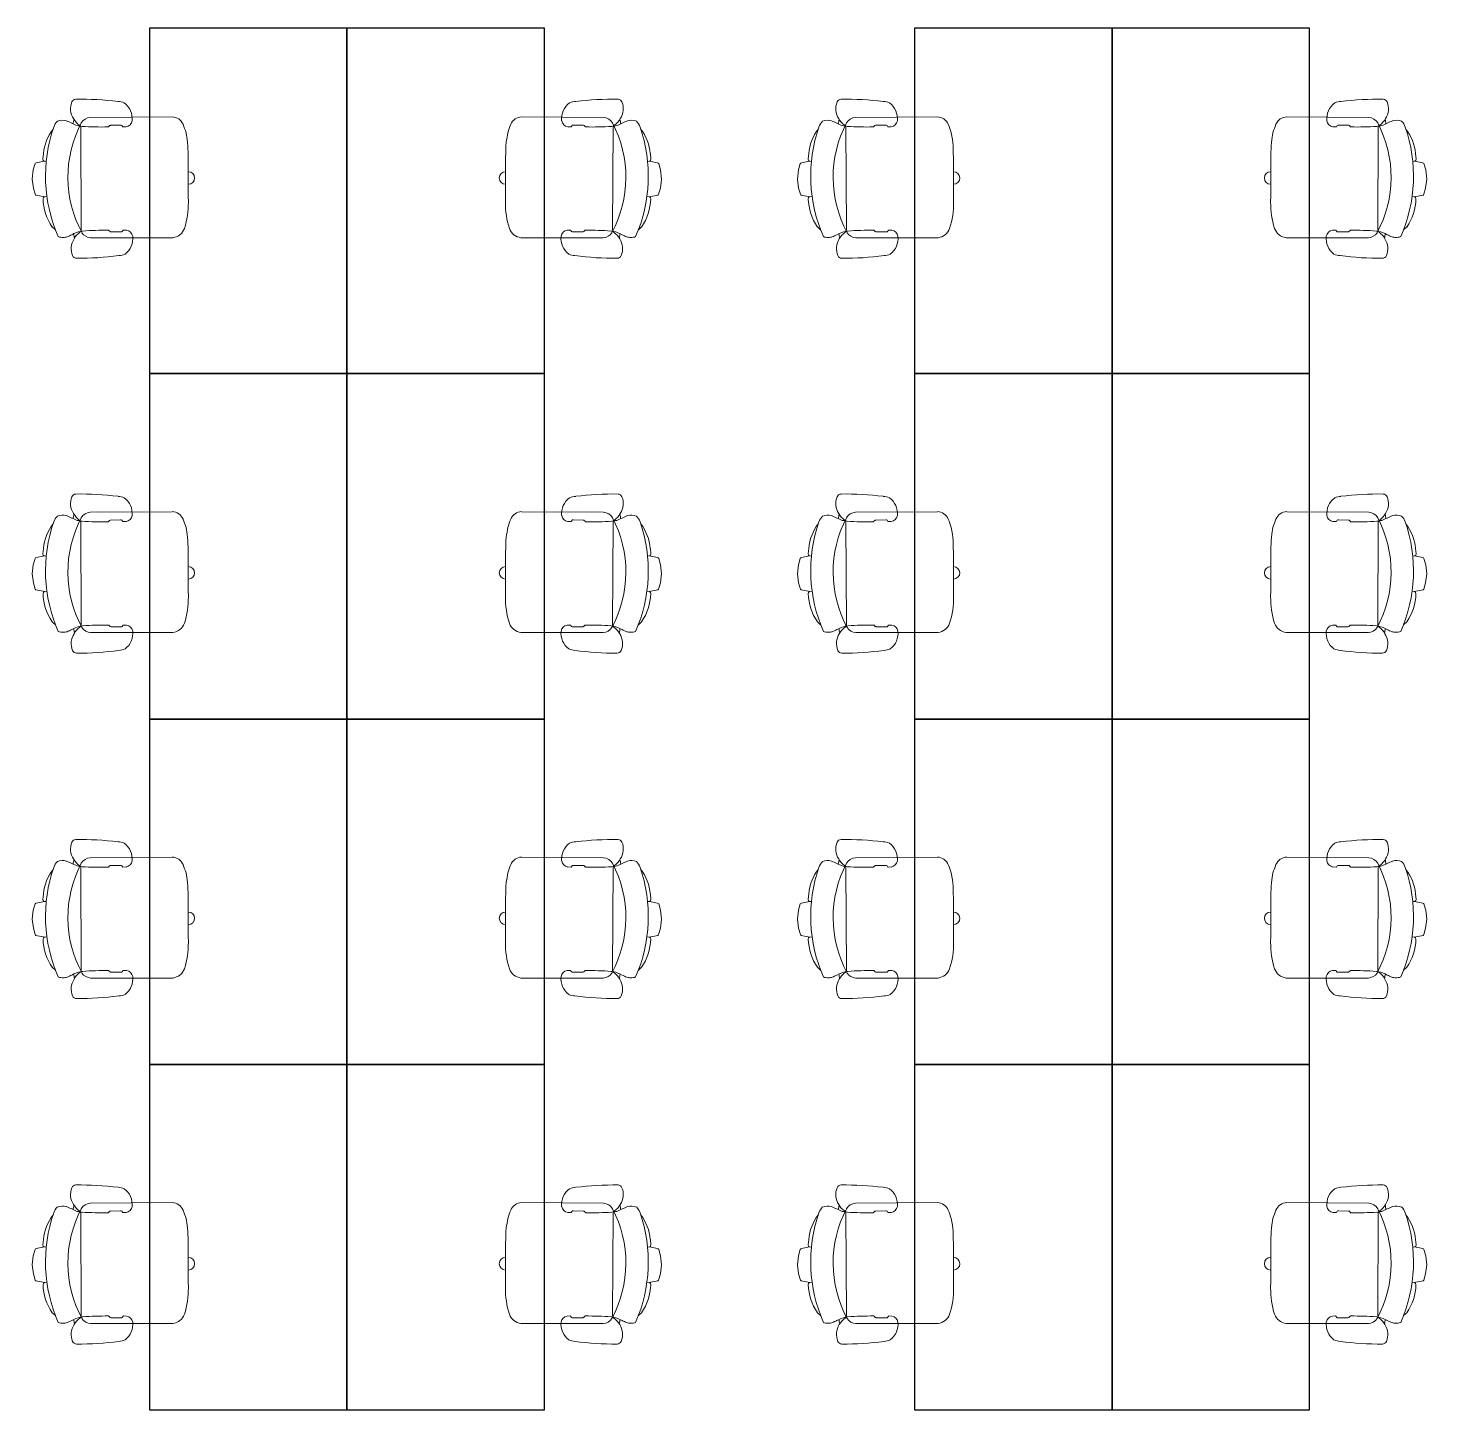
# Model space of a CAD drawing. Header units: inches. Extents: x 484217 to 497210, y -26946 to -21493.
# Drawn here: x 493372.2 to 493627.9, y -24853.3 to -24601.3 of the extents above; entities that cross this region are included whole.
import ezdxf

# ---------------------------------------------------------------- set-up
doc = ezdxf.new("R2010")
doc.units = ezdxf.units.IN
doc.header["$LTSCALE"] = 20
doc.header["$MEASUREMENT"] = 0
doc.layers.add('A-furniture', color=50, linetype='Continuous', lineweight=9)
doc.layers.add('I-FURN', color=4, linetype='Continuous')

# ---------------------------------------------------------------- blocks, each defined once
blk = doc.blocks.new('A$C6A0E07C9')
at = {"layer": 'A-furniture'}
for p, q in [((-0.2138, 0.2718), (0.1182, 0.2876)), ((-0.0121, 0.2424), (-0.025, 0.2422)), ((-0.0115, 0.2426), (-0.0121, 0.2424)), ((-0.0112, 0.2428), (-0.0115, 0.2426)), ((-0.0079, 0.2484), (-0.0112, 0.2428)), ((0.0377, 0.2515), (-0.0033, 0.2499)), ((0.0418, 0.2505), (0.045, 0.2473)), ((0.045, 0.2473), (0.0464, 0.2461)), ((0.0464, 0.2461), (0.0478, 0.2453)), ((0.0478, 0.2453), (0.0485, 0.2451)), ((0.1585, 0.2497), (0.1792, -0.1667)), ((-0.2691, 0.1773), (-0.2664, 0.2046)), ((0.3146, 0.1213), (0.3056, 0.1197)), ((0.3131, 0.1211), (0.3466, 0.116)), ((0.3152, 0.1516), (0.3188, 0.1294)), ((0.3514, 0.1128), (0.36, 0.0876)), ((0.36, 0.0876), (0.3659, 0.0513)), ((-0.2907, 0.0196), (-0.2893, 0.0294)), ((-0.2883, 0.01), (-0.2907, 0.0196)), ((-0.2893, 0.0294), (-0.2841, 0.0379)), ((-0.2824, 0.002), (-0.2883, 0.01)), ((-0.2841, 0.0379), (-0.2762, 0.0438)), ((-0.2739, -0.003), (-0.2824, 0.002)), ((-0.2762, 0.0438), (-0.2666, 0.0462)), ((0.3636, 0.0146), (0.3576, -0.0113)), ((0.3659, 0.0513), (0.3636, 0.0146)), ((-0.2641, -0.0045), (-0.2739, -0.003)), ((0.3108, -0.0224), (0.3218, -0.0234)), ((0.3197, -0.023), (0.3546, -0.0146)), ((0.3546, -0.0146), (0.3564, -0.0132)), ((0.3564, -0.0132), (0.3576, -0.0113)), ((0.2962, -0.1472), (0.2839, -0.1595)), ((-0.1895, -0.2174), (0.1433, -0.1996)), ((0.0087, -0.176), (-0.0042, -0.1772)), ((0.0094, -0.1763), (0.0087, -0.176)), ((0.0097, -0.1764), (0.0094, -0.1763)), ((0.0135, -0.1816), (0.0097, -0.1764)), ((0.0591, -0.1802), (0.0183, -0.1827)), ((0.0631, -0.1788), (0.066, -0.1753)), ((0.066, -0.1753), (0.0673, -0.174)), ((0.0673, -0.174), (0.0686, -0.173)), ((0.0686, -0.173), (0.0692, -0.1728))]:
    blk.add_line(p, q, dxfattribs=at)
for centre, radius, start, end in [((0.0065, 0.2825), 0.0635, 94.0792, 117.5938), ((0.2241, -0.8917), 1.2574, 92.3594, 100.1757), ((0.1721, 0.3454), 0.0192, 28.1256, 89.2436), ((0.1209, 0.3234), 0.0749, 330.3794, 24.513), ((0.0274, 0.2777), 0.0792, 129.4999, 189.1152), ((0.117, 0.2414), 0.0463, 34.0902, 88.4441), ((0.1077, 0.3263), 0.0879, 309.6726, 333.0223), ((0.5941, -0.0351), 0.8932, 162.1203, 164.4323), ((-0.21, 0.2233), 0.0487, 94.526, 161.0109), ((-0.0222, 0.2712), 0.0292, 192.0047, 264.4409), ((-0.0038, 0.2437), 0.00623, 84.8455, 131.3174), ((0.0374, 0.2414), 0.0101, 64.5281, 88.6391), ((0.0007, 1.5534), 1.3091, 272.0899, 276.676), ((0.1493, 0.274), 0.0211, 279.8693, 313.3434), ((-0.2488, 0.0248), 0.4712, 334.5973, 30.9732), ((0.1704, 0.2449), 0.0129, 130.1366, 158.0173), ((0.1866, 0.1808), 0.0779, 100.0525, 108.2672), ((-1.1254, 2.7931), 2.8487, 297.1157, 298.0695), ((-0.9196, -0.0126), 1.143, 14.0931, 15.0056), ((0.2336, 0.2226), 0.0597, 72.5282, 107.7011), ((0.1951, 0.2221), 0.0806, 25.5198, 45.5387), ((-0.3014, 0.0263), 0.6141, 339.6108, 22.0467), ((0.1276, 0.1249), 0.1894, 8.0925, 40.8276), ((0.1816, 0.1421), 0.4521, 175.5289, 182.0991), ((72.2191, 3.6268), 72.5738, 182.765274, 182.924882), ((0.31, 0.1288), 0.0088, 301.088, 3.1667), ((0.3467, 0.1108), 0.00513, 22.8184, 91.0076), ((0.1162, -0.0378), 0.2107, 328.6962, 1.8079), ((0.3177, -0.0315), 0.00903, 2.1237, 63.3709), ((0.0809, -0.0616), 0.3414, 182.481, 200.7553), ((0.1515, -1.4793), 1.3091, 89.0174, 93.6036), ((0.1724, -0.1915), 0.0211, 52.3501, 85.8241), ((0.197, -0.1553), 0.0211, 212.6602, 229.0352), ((-0.1856, -0.1603), 0.0572, 202.8821, 266.1169), ((0.0516, -0.2073), 0.0792, 176.5782, 236.1936), ((0.0015, -0.2058), 0.0292, 101.2525, 173.6887), ((0.0171, -0.1766), 0.00623, 234.376, 280.848), ((0.0579, -0.1702), 0.0101, 277.0543, 301.1654), ((0.138, -0.155), 0.0449, 276.7939, 330.1521), ((0.1633, -0.2919), 0.1223, 63.0548, 80.6357), ((0.1362, -0.2476), 0.0879, 32.6712, 56.0209), ((-0.9196, -0.0126), 1.143, 350.6964, 351.6126), ((0.1491, -0.2435), 0.0749, 341.1805, 35.314), ((0.3239, 0.0551), 0.2601, 246.1539, 250.8174), ((0.249, -0.1528), 0.0392, 254.2998, 275.9911), ((0.2537, -0.1401), 0.0518, 269.3553, 293.3788), ((0.0312, -0.2142), 0.0635, 248.0997, 271.6142), ((0.1312, 0.9758), 1.2574, 265.5178, 273.334), ((0.2022, -0.2604), 0.0192, 276.4498, 337.5679)]:
    blk.add_arc(centre, radius, start, end, dxfattribs=at)

msp = doc.modelspace()

# ---------------------------------------------------------------- linework, layer by layer
at = {"layer": 'I-FURN', "elevation": 6.93}
for points in [[(493394.29, -24601.35), (493394.29, -24664.35), (493430.29, -24664.35), (493430.29, -24601.35)], [(493430.29, -24601.35), (493430.29, -24664.35), (493466.29, -24664.35), (493466.29, -24601.35)], [(493533.79, -24601.35), (493533.79, -24664.35), (493569.79, -24664.35), (493569.79, -24601.35)], [(493569.79, -24601.35), (493569.79, -24664.35), (493605.79, -24664.35), (493605.79, -24601.35)], [(493394.29, -24664.35), (493394.29, -24727.35), (493430.29, -24727.35), (493430.29, -24664.35)], [(493430.29, -24664.35), (493430.29, -24727.35), (493466.29, -24727.35), (493466.29, -24664.35)], [(493533.79, -24664.35), (493533.79, -24727.35), (493569.79, -24727.35), (493569.79, -24664.35)], [(493569.79, -24664.35), (493569.79, -24727.35), (493605.79, -24727.35), (493605.79, -24664.35)], [(493394.29, -24727.35), (493394.29, -24790.35), (493430.29, -24790.35), (493430.29, -24727.35)], [(493430.29, -24727.35), (493430.29, -24790.35), (493466.29, -24790.35), (493466.29, -24727.35)], [(493533.79, -24727.35), (493533.79, -24790.35), (493569.79, -24790.35), (493569.79, -24727.35)], [(493569.79, -24727.35), (493569.79, -24790.35), (493605.79, -24790.35), (493605.79, -24727.35)], [(493394.29, -24790.35), (493394.29, -24853.35), (493430.29, -24853.35), (493430.29, -24790.35)], [(493430.29, -24790.35), (493430.29, -24853.35), (493466.29, -24853.35), (493466.29, -24790.35)], [(493533.79, -24790.35), (493533.79, -24853.35), (493569.79, -24853.35), (493569.79, -24790.35)], [(493569.79, -24790.35), (493569.79, -24853.35), (493605.79, -24853.35), (493605.79, -24790.35)]]:
    msp.add_lwpolyline(points, close=True, dxfattribs=at)

# ---------------------------------------------------------------- block references
at = {"layer": 'A-furniture'}
for p, xscale, yscale, zscale, rotation in [((493389.51, -24630.28, 48.93), -44.99999999897786, 45, 45, 3.143472837721584), ((493471.07, -24630.28, 48.93), 44.99999999897928, 44.99999999897928, 44.99999999897928, 356.8565271622451), ((493529.01, -24630.28, 48.93), -44.99999999897786, 45, 45, 3.143472837721584), ((493610.57, -24630.28, 48.93), 44.99999999897928, 44.99999999897928, 44.99999999897928, 356.8565271622451), ((493389.51, -24702.28, 49.74), -44.99999999897786, 45, 45, 3.143472837721584), ((493471.07, -24702.28, 49.74), 44.99999999897928, 44.99999999897928, 44.99999999897928, 356.8565271622451), ((493529.01, -24702.28, 49.74), -44.99999999897786, 45, 45, 3.143472837721584), ((493610.57, -24702.28, 49.74), 44.99999999897928, 44.99999999897928, 44.99999999897928, 356.8565271622451), ((493389.51, -24765.28, 49.74), -44.99999999897786, 45, 45, 3.143472837721584), ((493471.07, -24765.28, 49.74), 44.99999999897928, 44.99999999897928, 44.99999999897928, 356.8565271622451), ((493529.01, -24765.28, 49.74), -44.99999999897786, 45, 45, 3.143472837721584), ((493610.57, -24765.28, 49.74), 44.99999999897928, 44.99999999897928, 44.99999999897928, 356.8565271622451), ((493389.51, -24828.28, 49.74), -44.99999999897786, 45, 45, 3.143472837721584), ((493471.07, -24828.28, 49.74), 44.99999999897928, 44.99999999897928, 44.99999999897928, 356.8565271622451), ((493529.01, -24828.28, 49.74), -44.99999999897786, 45, 45, 3.143472837721584), ((493610.57, -24828.28, 49.74), 44.99999999897928, 44.99999999897928, 44.99999999897928, 356.8565271622451)]:
    msp.add_blockref('A$C6A0E07C9', p, dxfattribs=dict(at, xscale=xscale, yscale=yscale, zscale=zscale, rotation=rotation))

doc.saveas('drawing.dxf')
